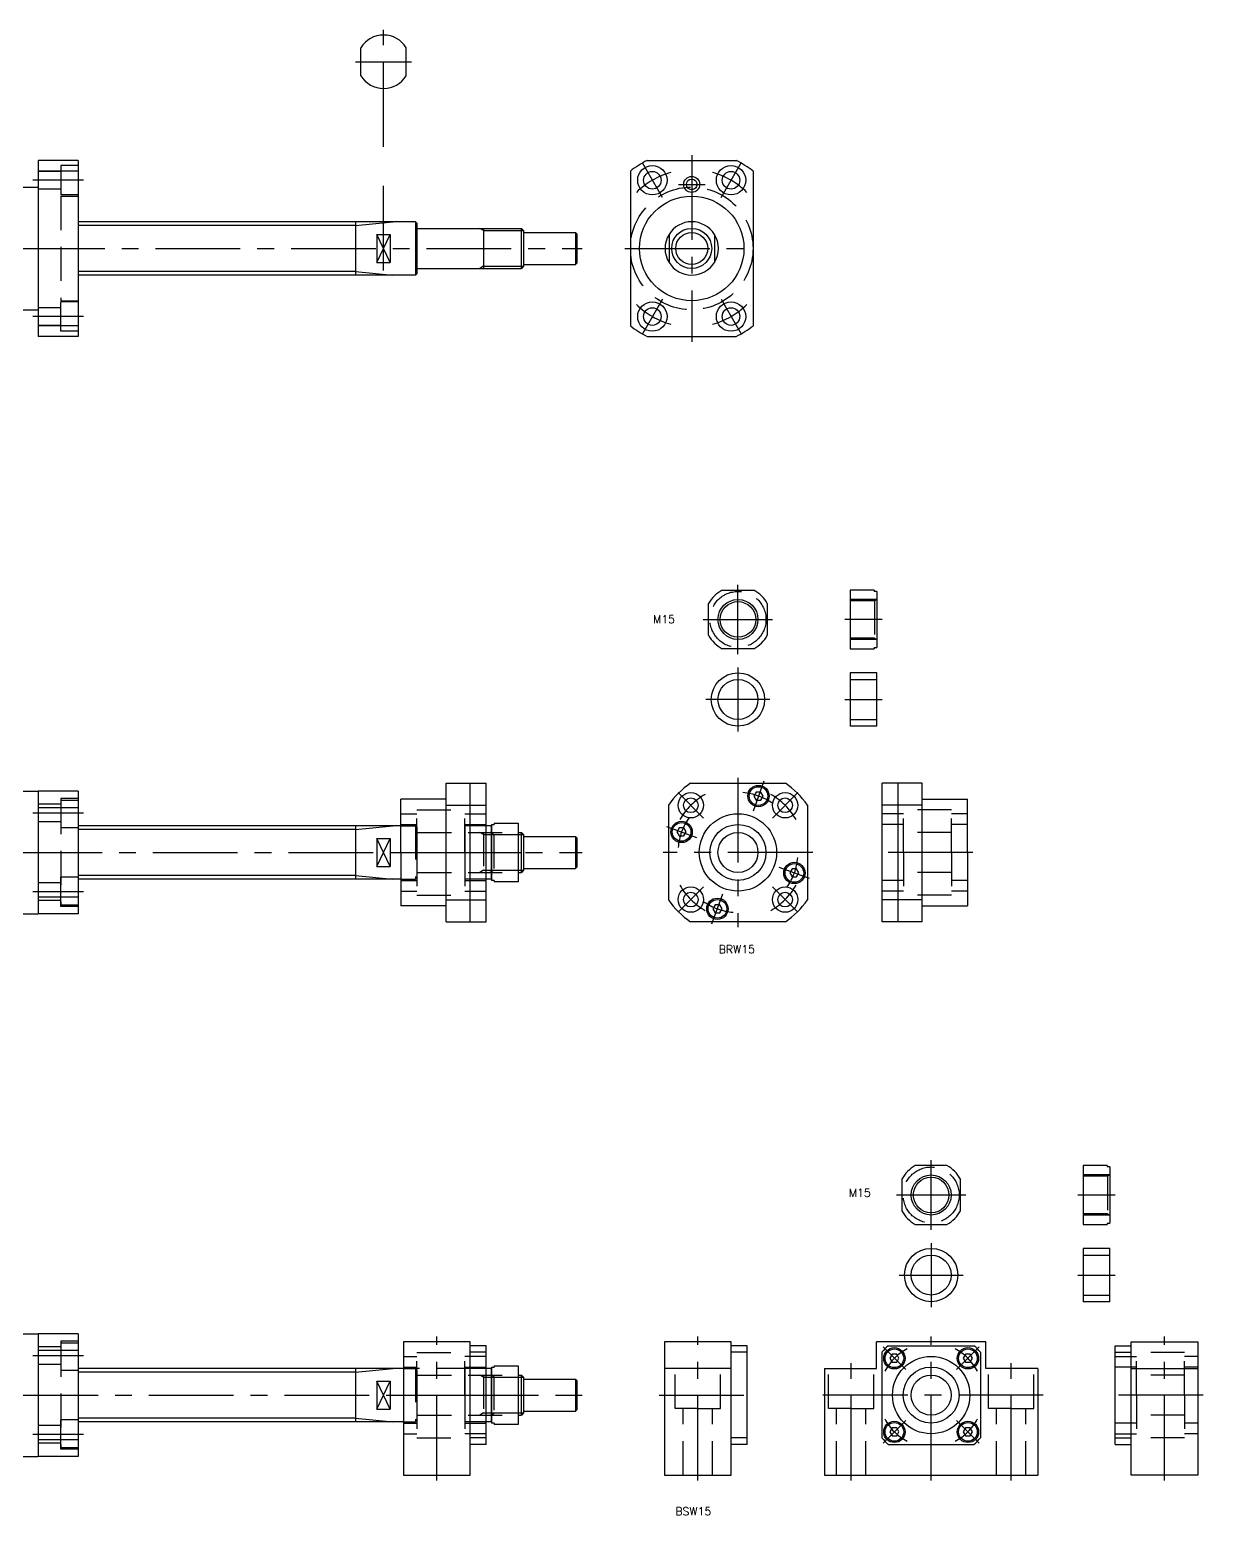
# Model space of a CAD drawing. Extents: x -95 to 790, y -52 to 512.
# Drawn here: x 350 to 790, y -45 to 512 of the extents above; entities that cross this region are included whole.
import ezdxf

# ---------------------------------------------------------------- set-up
doc = ezdxf.new("R2010")
doc.units = 0
doc.linetypes.add('CENTER', pattern=[50.8, 31.75, -6.35, 6.35, -6.35])
doc.linetypes.add('DASHED', pattern=[19.05, 12.7, -6.35])
doc.layers.get('0').update_dxf_attribs({"linetype": 'CONTINUOUS'})
doc.layers.add('CENTER', color=1, linetype='CENTER')
doc.styles.get("Standard").update_dxf_attribs({"font": 'txt.shx', "height": 3, "bigfont": 'bigfont.shx'})

msp = doc.modelspace()

# ---------------------------------------------------------------- linework, layer by layer
at = {"color": 7, "linetype": 'CONTINUOUS'}
for p, q in [((473.87, 494.67), (473.87, 505.2)), ((490.87, 494.67), (490.87, 505.2)), ((352.87, 462.93), (352.87, 396.93)), ((367.87, 462.93), (352.87, 462.93)), ((367.87, 462.93), (367.87, 396.93)), ((581.14, 462.93), (614.6, 462.93)), ((367.87, 458.92), (352.87, 458.92)), ((574.87, 458.92), (574.87, 400.95)), ((620.87, 458.92), (620.87, 400.95)), ((303.37, 452.93), (352.87, 452.93)), ((494.37, 439.93), (367.87, 439.93)), ((471.87, 439.93), (471.87, 419.93)), ((479.87, 435.2), (484.87, 435.2)), ((479.87, 435.2), (479.87, 424.66)), ((484.87, 435.2), (484.87, 424.66)), ((494.37, 439.93), (494.37, 419.93)), ((494.37, 439.93), (494.87, 439.43)), ((494.87, 439.43), (494.87, 420.43)), ((495.07, 437.43), (534.06, 437.43)), ((519.87, 437.43), (519.87, 422.43)), ((534.06, 422.43), (534.06, 437.43)), ((534.87, 436.62), (534.06, 437.43)), ((534.87, 436.62), (534.87, 423.25)), ((534.87, 435.93), (554.37, 435.93)), ((554.37, 435.93), (554.87, 435.43)), ((554.37, 435.93), (554.37, 423.93)), ((554.87, 435.43), (554.87, 424.43)), ((589.37, 435.2), (589.37, 424.67)), ((606.37, 435.2), (606.37, 424.67)), ((479.87, 424.66), (484.87, 424.66)), ((534.87, 423.93), (554.37, 423.93)), ((554.87, 424.43), (554.37, 423.93)), ((494.37, 419.93), (367.87, 419.93)), ((494.87, 420.43), (494.37, 419.93)), ((495.07, 422.43), (534.06, 422.43)), ((504.9, 422.43), (504.9, 422.43)), ((534.87, 423.25), (534.06, 422.43)), ((303.37, 406.93), (352.87, 406.93)), ((367.87, 400.95), (352.87, 400.95)), ((367.87, 396.93), (352.87, 396.93)), ((581.14, 396.93), (614.6, 396.93)), ((609.29, 301.82), (621.16, 301.82)), ((657.23, 301.82), (657.23, 279.81)), ((666.23, 301.82), (657.23, 301.82)), ((666.23, 301.82), (666.23, 301.32)), ((667.23, 301.32), (666.23, 301.32)), ((667.23, 301.32), (667.23, 280.32)), ((604.23, 284.88), (604.23, 296.75)), ((626.23, 296.75), (626.23, 284.88)), ((621.16, 279.81), (609.29, 279.81)), ((615.23, 279.81), (615.23, 279.81)), ((618.19, 279.81), (618.19, 279.81)), ((657.23, 279.81), (666.23, 279.81)), ((666.23, 280.32), (666.23, 279.81)), ((666.23, 280.32), (667.23, 280.32)), ((657.23, 270.81), (657.23, 250.81)), ((667.23, 270.81), (657.23, 270.81)), ((667.23, 250.81), (667.23, 270.81)), ((667.23, 250.81), (657.23, 250.81)), ((505.87, 177.46), (505.87, 229.46)), ((505.87, 229.46), (520.87, 229.46)), ((514.87, 177.46), (514.87, 229.46)), ((520.87, 177.46), (520.87, 229.46)), ((597.44, 229.46), (633.01, 229.46)), ((669.23, 177.46), (669.23, 229.46)), ((684.23, 229.46), (669.23, 229.46)), ((675.23, 177.46), (675.23, 229.46)), ((684.23, 177.46), (684.23, 229.46)), ((303.37, 226.46), (352.87, 226.46)), ((367.87, 226.46), (352.87, 226.46)), ((352.87, 226.46), (352.87, 180.46)), ((367.87, 226.46), (367.87, 180.46)), ((505.87, 223.46), (488.87, 223.46)), ((488.87, 203.46), (488.87, 223.46)), ((684.23, 223.46), (701.23, 223.46)), ((701.23, 203.46), (701.23, 223.46)), ((367.87, 220.19), (352.87, 220.19)), ((505.87, 221.24), (520.87, 221.24)), ((589.23, 221.24), (589.23, 185.68)), ((641.23, 221.24), (641.23, 185.68)), ((684.23, 221.24), (669.23, 221.24)), ((488.87, 213.46), (367.87, 213.46)), ((471.87, 213.46), (471.87, 193.46)), ((512.87, 213.46), (512.87, 193.46)), ((522.87, 213.46), (512.87, 213.46)), ((522.87, 213.96), (522.87, 192.96)), ((522.87, 213.96), (523.87, 213.96)), ((522.87, 193.46), (522.87, 213.46)), ((523.87, 214.46), (532.87, 214.46)), ((523.87, 214.46), (523.87, 213.96)), ((532.87, 214.46), (532.87, 192.46)), ((479.87, 208.73), (484.87, 208.73)), ((479.87, 208.73), (479.87, 198.19)), ((484.87, 208.73), (484.87, 198.19)), ((532.87, 210.96), (534.06, 210.96)), ((534.06, 195.96), (534.06, 210.96)), ((534.87, 210.15), (534.06, 210.96)), ((534.87, 210.15), (534.87, 196.77)), ((534.87, 209.46), (554.37, 209.46)), ((554.37, 209.46), (554.87, 208.96)), ((554.37, 209.46), (554.37, 197.46)), ((554.87, 208.96), (554.87, 197.96)), ((488.87, 203.46), (488.87, 183.46)), ((701.23, 203.46), (701.23, 183.46)), ((479.87, 198.19), (484.87, 198.19)), ((504.9, 195.96), (504.9, 195.96)), ((532.87, 195.96), (534.06, 195.96)), ((534.87, 196.77), (534.06, 195.96)), ((534.87, 197.46), (554.37, 197.46)), ((554.87, 197.96), (554.37, 197.46)), ((488.87, 193.46), (367.87, 193.46)), ((522.87, 193.46), (512.87, 193.46)), ((523.87, 192.96), (522.87, 192.96)), ((523.87, 192.96), (523.87, 192.46)), ((532.87, 192.46), (523.87, 192.46)), ((367.87, 186.73), (352.87, 186.73)), ((505.87, 185.68), (520.87, 185.68)), ((684.23, 185.68), (669.23, 185.68)), ((303.37, 180.46), (352.87, 180.46)), ((367.87, 180.46), (352.87, 180.46)), ((505.87, 183.46), (488.87, 183.46)), ((684.23, 183.46), (701.23, 183.46)), ((505.87, 177.46), (520.87, 177.46)), ((633.01, 177.46), (597.44, 177.46)), ((684.23, 177.46), (669.23, 177.46)), ((693.59, 86.02), (681.71, 86.02)), ((744.68, 86.02), (744.68, 64.02)), ((753.68, 86.02), (744.68, 86.02)), ((753.68, 86.02), (753.68, 85.52)), ((754.68, 85.52), (753.68, 85.52)), ((754.68, 85.52), (754.68, 64.52)), ((676.65, 80.96), (676.65, 69.09)), ((698.65, 69.09), (698.65, 80.96)), ((681.71, 64.02), (693.59, 64.02)), ((684.68, 64.02), (684.68, 64.02)), ((687.65, 64.02), (687.65, 64.02)), ((744.68, 64.02), (753.68, 64.02)), ((753.68, 64.52), (753.68, 64.02)), ((753.68, 64.52), (754.68, 64.52)), ((744.68, 55.02), (744.68, 35.02)), ((754.68, 55.02), (744.68, 55.02)), ((754.68, 35.02), (754.68, 55.02)), ((754.68, 35.02), (744.68, 35.02)), ((303.37, 23), (352.87, 23)), ((367.87, 23), (352.87, 23)), ((352.87, 23), (352.87, -23)), ((367.87, 23), (367.87, -23)), ((367.87, 16.73), (352.87, 16.73)), ((489.87, 20), (489.87, -30)), ((514.87, 20), (489.87, 20)), ((514.87, 19.4), (514.87, 20)), ((514.87, -30), (514.87, 19.4)), ((520.87, 18.5), (514.87, 18.5)), ((520.87, -18.5), (520.87, 18.5)), ((587.62, 20), (587.62, -30)), ((612.62, 20), (587.62, 20)), ((612.62, 19.4), (612.62, 20)), ((612.62, -30), (612.62, 19.4)), ((618.62, 18.5), (612.62, 18.5)), ((618.62, -18.5), (618.62, 18.5)), ((708.15, 20), (667.15, 20)), ((667.15, 10), (667.15, 20)), ((671.59, 18.5), (703.71, 18.5)), ((708.15, 10), (708.15, 20)), ((756.68, -18.5), (756.68, 18.5)), ((756.68, 18.5), (762.68, 18.5)), ((762.68, 20), (787.68, 20)), ((762.68, 19.4), (762.68, 20)), ((762.68, -30), (762.68, 19.4)), ((787.68, 20), (787.68, -30)), ((520.87, 16.06), (514.87, 16.06)), ((618.62, 16.06), (612.62, 16.06)), ((669.15, 16.06), (669.15, -16.06)), ((706.15, 16.06), (706.15, -16.06)), ((756.68, 16.06), (762.68, 16.06)), ((489.87, 10), (367.87, 10)), ((471.87, 10), (471.87, -10)), ((512.87, 10), (512.87, -10)), ((522.87, 10), (512.87, 10)), ((522.87, 10.5), (522.87, -10.5)), ((522.87, 10.5), (523.87, 10.5)), ((522.87, -10), (522.87, 10)), ((523.87, 11), (532.87, 11)), ((523.87, 11), (523.87, 10.5)), ((532.87, 11), (532.87, -11)), ((532.87, 7.5), (534.06, 7.5)), ((534.06, -7.5), (534.06, 7.5)), ((534.87, 6.69), (534.06, 7.5)), ((534.87, 6.69), (534.87, -6.69)), ((534.87, 6), (554.37, 6)), ((554.37, 6), (554.87, 5.5)), ((554.37, 6), (554.37, -6)), ((612.62, 10), (587.62, 10)), ((647.65, 10), (647.65, -30)), ((647.65, 10), (667.15, 10)), ((727.65, 10), (708.15, 10)), ((727.65, 10), (727.65, -30)), ((762.68, 10), (787.68, 10)), ((479.87, 5.27), (484.87, 5.27)), ((479.87, 5.27), (479.87, -5.27)), ((484.87, 5.27), (484.87, -5.27)), ((554.87, 5.5), (554.87, -5.5)), ((479.87, -5.27), (484.87, -5.27)), ((554.87, -5.5), (554.37, -6)), ((489.87, -10), (367.87, -10)), ((504.9, -7.5), (504.9, -7.5)), ((522.87, -10), (512.87, -10)), ((523.87, -10.5), (522.87, -10.5)), ((523.87, -10.5), (523.87, -11)), ((532.87, -11), (523.87, -11)), ((532.87, -7.5), (534.06, -7.5)), ((534.87, -6.69), (534.06, -7.5)), ((534.87, -6), (554.37, -6)), ((520.87, -16.06), (514.87, -16.06)), ((618.62, -16.06), (612.62, -16.06)), ((756.68, -16.06), (762.68, -16.06)), ((367.87, -16.73), (352.87, -16.73)), ((520.87, -18.5), (514.87, -18.5)), ((618.62, -18.5), (612.62, -18.5)), ((671.59, -18.5), (703.71, -18.5)), ((756.68, -18.5), (762.68, -18.5)), ((303.37, -23), (352.87, -23)), ((367.87, -23), (352.87, -23)), ((489.87, -30), (514.87, -30)), ((587.62, -30), (612.62, -30)), ((647.65, -30), (727.65, -30)), ((787.68, -30), (762.68, -30))]:
    msp.add_line(p, q, dxfattribs=at)
at = {"color": 3, "linetype": 'DASHED'}
for p, q in [((361.37, 458.78), (352.87, 458.78)), ((361.37, 460.98), (361.37, 449.98)), ((367.87, 460.98), (361.37, 460.98)), ((361.37, 452.18), (352.87, 452.18)), ((367.87, 449.98), (361.37, 449.98)), ((361.37, 449.53), (361.37, 410.34)), ((361.37, 449.53), (367.87, 449.53)), ((361.37, 407.69), (352.87, 407.69)), ((361.37, 410.34), (367.87, 410.34)), ((361.37, 398.89), (361.37, 409.89)), ((367.87, 409.89), (361.37, 409.89)), ((361.37, 401.09), (352.87, 401.09)), ((367.87, 398.89), (361.37, 398.89)), ((667.23, 298.32), (657.23, 298.32)), ((666.36, 297.82), (657.23, 297.82)), ((666.36, 297.82), (667.23, 298.32)), ((666.36, 297.82), (666.36, 283.82)), ((666.36, 283.82), (657.23, 283.82)), ((667.23, 283.32), (657.23, 283.32)), ((666.36, 283.82), (667.23, 283.32)), ((657.23, 268.31), (667.23, 268.31)), ((657.23, 253.31), (667.23, 253.31)), ((361.37, 223.71), (361.37, 212.71)), ((367.87, 223.71), (361.37, 223.71)), ((361.37, 223.06), (361.37, 183.86)), ((361.37, 223.06), (367.87, 223.06)), ((361.37, 221.51), (352.87, 221.51)), ((488.87, 217.96), (494.87, 217.96)), ((494.87, 219.46), (512.87, 219.46)), ((494.87, 203.46), (494.87, 219.46)), ((512.87, 203.46), (512.87, 219.46)), ((512.87, 217.96), (520.87, 217.96)), ((677.23, 217.96), (669.23, 217.96)), ((695.23, 219.46), (677.23, 219.46)), ((677.23, 203.46), (677.23, 219.46)), ((695.23, 203.46), (695.23, 219.46)), ((701.23, 217.96), (695.23, 217.96)), ((361.37, 214.91), (352.87, 214.91)), ((367.87, 212.71), (361.37, 212.71)), ((488.87, 213.96), (494.87, 213.96)), ((488.87, 213.46), (494.37, 213.46)), ((494.37, 213.46), (494.37, 193.46)), ((494.37, 213.46), (494.87, 212.96)), ((494.87, 212.96), (494.87, 193.96)), ((494.87, 212.96), (494.87, 193.96)), ((512.87, 213.96), (520.87, 213.96)), ((677.23, 213.96), (669.23, 213.96)), ((701.23, 213.96), (695.23, 213.96)), ((495.07, 210.96), (532.87, 210.96)), ((519.87, 210.15), (518.46, 210.96)), ((519.87, 210.96), (519.87, 195.96)), ((519.87, 210.15), (532.87, 210.15)), ((523.74, 210.15), (522.33, 210.96)), ((523.74, 210.15), (523.74, 196.77)), ((695.23, 210.96), (677.23, 210.96)), ((494.87, 203.46), (494.87, 187.46)), ((512.87, 203.46), (512.87, 187.46)), ((677.23, 203.46), (677.23, 187.46)), ((695.23, 203.46), (695.23, 187.46)), ((495.07, 195.96), (532.87, 195.96)), ((514.72, 195.96), (514.72, 195.96)), ((519.87, 196.77), (518.46, 195.96)), ((519.87, 196.77), (532.87, 196.77)), ((523.74, 196.77), (522.33, 195.96)), ((695.23, 195.96), (677.23, 195.96)), ((361.37, 192.01), (352.87, 192.01)), ((361.37, 183.21), (361.37, 194.21)), ((367.87, 194.21), (361.37, 194.21)), ((488.87, 193.46), (494.37, 193.46)), ((488.87, 192.96), (494.87, 192.96)), ((494.87, 193.96), (494.37, 193.46)), ((512.87, 192.96), (520.87, 192.96)), ((677.23, 192.96), (669.23, 192.96)), ((701.23, 192.96), (695.23, 192.96)), ((361.37, 185.41), (352.87, 185.41)), ((361.37, 183.86), (367.87, 183.86)), ((488.87, 188.96), (494.87, 188.96)), ((494.87, 187.46), (512.87, 187.46)), ((512.87, 188.96), (520.87, 188.96)), ((677.23, 188.96), (669.23, 188.96)), ((695.23, 187.46), (677.23, 187.46)), ((701.23, 188.96), (695.23, 188.96)), ((367.87, 183.21), (361.37, 183.21)), ((754.68, 82.52), (744.68, 82.52)), ((753.81, 82.02), (744.68, 82.02)), ((753.81, 82.02), (754.68, 82.52)), ((753.81, 82.02), (753.81, 68.02)), ((753.81, 68.02), (744.68, 68.02)), ((754.68, 67.52), (744.68, 67.52)), ((753.81, 68.02), (754.68, 67.52)), ((744.68, 52.52), (754.68, 52.52)), ((744.68, 37.52), (754.68, 37.52)), ((361.37, 18.05), (352.87, 18.05)), ((361.37, 20.25), (361.37, 9.25)), ((367.87, 20.25), (361.37, 20.25)), ((361.37, 19.6), (361.37, -19.6)), ((361.37, 19.6), (367.87, 19.6)), ((361.37, 11.45), (352.87, 11.45)), ((489.87, 14.5), (494.87, 14.5)), ((494.87, 16), (512.87, 16)), ((494.87, 0), (494.87, 16)), ((512.87, 0), (512.87, 16)), ((520.87, 14.5), (512.87, 14.5)), ((756.68, 14.5), (764.68, 14.5)), ((782.68, 16), (764.68, 16)), ((764.68, 0), (764.68, 16)), ((782.68, 0), (782.68, 16)), ((787.68, 14.5), (782.68, 14.5)), ((367.87, 9.25), (361.37, 9.25)), ((489.87, 10.5), (494.87, 10.5)), ((489.87, 10), (494.37, 10)), ((514.87, 10), (494.37, 10)), ((494.37, 10), (494.37, -10)), ((494.37, 10), (494.87, 9.5)), ((494.87, 9.5), (494.87, -9.5)), ((494.87, 9.5), (494.87, -9.5)), ((495.07, 7.5), (532.87, 7.5)), ((512.87, 10.5), (520.87, 10.5)), ((519.87, 6.69), (518.46, 7.5)), ((519.87, 7.5), (519.87, -7.5)), ((519.87, 6.69), (532.87, 6.69)), ((523.74, 7), (522.87, 7.5)), ((523.74, 7), (523.74, -7)), ((591.62, -5), (591.62, 10)), ((608.62, -5), (608.62, 10)), ((649.15, -5), (649.15, 10)), ((666.15, -5), (666.15, 10)), ((709.15, -5), (709.15, 10)), ((726.15, -5), (726.15, 10)), ((764.68, 10.5), (756.68, 10.5)), ((782.68, 7.5), (764.68, 7.5)), ((787.68, 10.5), (782.68, 10.5)), ((494.87, 0), (494.87, -16)), ((512.87, 0), (512.87, -16)), ((600.12, -5), (591.62, -5)), ((594.62, -30), (594.62, -5)), ((600.12, -5), (608.62, -5)), ((605.62, -30), (605.62, -5)), ((657.65, -5), (649.15, -5)), ((652.15, -30), (652.15, -5)), ((657.65, -5), (666.15, -5)), ((663.15, -30), (663.15, -5)), ((717.65, -5), (709.15, -5)), ((712.15, -30), (712.15, -5)), ((717.65, -5), (726.15, -5)), ((723.15, -30), (723.15, -5)), ((764.68, 0), (764.68, -16)), ((782.68, 0), (782.68, -16)), ((361.37, -20.25), (361.37, -9.25)), ((367.87, -9.25), (361.37, -9.25)), ((489.87, -10), (494.37, -10)), ((489.87, -10.5), (494.87, -10.5)), ((494.87, -9.5), (494.37, -10)), ((495.07, -7.5), (532.87, -7.5)), ((512.87, -10.5), (520.87, -10.5)), ((519.87, -6.69), (532.87, -6.69)), ((523.74, -7), (522.87, -7.5)), ((764.68, -10.5), (756.68, -10.5)), ((782.68, -7.5), (764.68, -7.5)), ((787.68, -10.5), (782.68, -10.5)), ((361.37, -11.45), (352.87, -11.45)), ((489.87, -14.5), (494.87, -14.5)), ((494.87, -16), (512.87, -16)), ((520.87, -14.5), (512.87, -14.5)), ((756.68, -14.5), (764.68, -14.5)), ((782.68, -16), (764.68, -16)), ((787.68, -14.5), (782.68, -14.5)), ((361.37, -18.05), (352.87, -18.05)), ((361.37, -19.6), (367.87, -19.6)), ((367.87, -20.25), (361.37, -20.25))]:
    msp.add_line(p, q, dxfattribs=at)
at = {"color": 3, "linetype": 'CONTINUOUS'}
for p, q in [((471.87, 438.58), (367.87, 438.58)), ((471.87, 438.58), (485.87, 439.93)), ((479.87, 424.66), (484.87, 435.2)), ((484.87, 424.66), (479.87, 435.2)), ((519.87, 436.62), (518.46, 437.43)), ((519.87, 436.62), (534.87, 436.62)), ((471.87, 421.28), (367.87, 421.28)), ((471.87, 421.28), (485.87, 419.93)), ((519.87, 423.25), (518.46, 422.43)), ((519.87, 423.25), (534.87, 423.25)), ((471.87, 212.11), (367.87, 212.11)), ((471.87, 212.11), (485.87, 213.46)), ((479.87, 198.19), (484.87, 208.73)), ((484.87, 198.19), (479.87, 208.73)), ((532.87, 210.15), (534.87, 210.15)), ((532.87, 196.77), (534.87, 196.77)), ((471.87, 194.81), (367.87, 194.81)), ((471.87, 194.81), (485.87, 193.46)), ((471.87, 8.65), (367.87, 8.65)), ((471.87, 8.65), (485.87, 10)), ((532.87, 6.69), (534.87, 6.69)), ((479.87, -5.27), (484.87, 5.27)), ((484.87, -5.27), (479.87, 5.27)), ((471.87, -8.65), (367.87, -8.65)), ((471.87, -8.65), (485.87, -10)), ((519.87, -6.69), (518.46, -7.5)), ((532.87, -6.69), (534.87, -6.69))]:
    msp.add_line(p, q, dxfattribs=at)
at = {"color": 7, "linetype": 'CONTINUOUS'}
for points in [[(622.06, 226.1), (621.19, 224.6), (622.06, 223.1), (623.79, 223.1), (624.65, 224.6), (623.79, 226.1)], [(593.22, 212.66), (592.35, 211.16), (593.22, 209.66), (594.95, 209.66), (595.81, 211.16), (594.95, 212.66)], [(635.5, 197.26), (634.64, 195.76), (635.5, 194.26), (637.23, 194.26), (638.1, 195.76), (637.23, 197.26)], [(606.66, 183.82), (605.8, 182.32), (606.66, 180.82), (608.4, 180.82), (609.26, 182.32), (608.4, 183.82)], [(672.99, 15.29), (672.13, 13.79), (672.99, 12.29), (674.73, 12.29), (675.59, 13.79), (674.73, 15.29)], [(700.57, 15.29), (699.71, 13.79), (700.57, 12.29), (702.3, 12.29), (703.17, 13.79), (702.3, 15.29)], [(672.99, -12.29), (672.13, -13.79), (672.99, -15.29), (674.73, -15.29), (675.59, -13.79), (674.73, -12.29)], [(700.57, -12.29), (699.71, -13.79), (700.57, -15.29), (702.3, -15.29), (703.17, -13.79), (702.3, -12.29)]]:
    msp.add_lwpolyline(points, close=True, dxfattribs=at)
for centre, radius in [((583.12, 455.48), 5.5), ((583.12, 455.48), 3.3), ((612.62, 455.48), 5.5), ((612.62, 455.48), 3.3), ((597.87, 453.93), 2), ((597.87, 429.93), 19.6), ((597.87, 429.93), 7.5), ((597.87, 429.93), 6), ((583.12, 404.39), 5.5), ((583.12, 404.39), 3.3), ((612.62, 404.39), 5.5), ((612.62, 404.39), 3.3), ((615.23, 290.82), 6.69), ((615.23, 260.81), 10), ((615.23, 260.81), 7.5), ((622.92, 224.6), 4), ((597.55, 221.14), 4.75), ((597.55, 221.14), 2.75), ((622.92, 224.6), 3.5), ((632.9, 221.14), 4.75), ((632.9, 221.14), 2.75), ((615.23, 203.46), 14.5), ((594.08, 211.16), 4), ((594.08, 211.16), 3.5), ((615.23, 203.46), 10.5), ((615.23, 203.46), 7.5), ((636.37, 195.76), 4), ((636.37, 195.76), 3.5), ((597.55, 185.78), 4.75), ((632.9, 185.78), 4.75), ((597.55, 185.78), 2.75), ((607.53, 182.32), 4), ((607.53, 182.32), 3.5), ((632.9, 185.78), 2.75), ((687.65, 75.02), 6.69), ((687.65, 45.02), 10), ((687.65, 45.02), 7.5), ((673.86, 13.79), 4), ((673.86, 13.79), 3.5), ((701.44, 13.79), 4), ((701.44, 13.79), 3.5), ((687.65, 0), 14.5), ((687.65, 0), 10.5), ((687.65, 0), 7.5), ((673.86, -13.79), 4), ((673.86, -13.79), 3.5), ((701.44, -13.79), 4), ((701.44, -13.79), 3.5)]:
    msp.add_circle(centre, radius, dxfattribs=at)
at = {"color": 3, "linetype": 'CONTINUOUS'}
for centre, radius in [((597.87, 453.93), 3), ((615.23, 290.82), 7.5), ((687.65, 75.02), 7.5)]:
    msp.add_circle(centre, radius, dxfattribs=at)
at = {"color": 3, "linetype": 'DASHED'}
for centre, radius in [((597.87, 429.93), 23), ((615.23, 290.82), 10.5), ((687.65, 75.02), 10.5)]:
    msp.add_circle(centre, radius, dxfattribs=at)
at = {"color": 7, "linetype": 'CONTINUOUS'}
for centre, radius, start, end in [((482.37, 499.93), 10, 31.7883, 148.2117), ((482.37, 499.93), 10, 211.7883, 328.2117), ((597.87, 429.93), 37, 116.888, 128.4347), ((597.87, 429.93), 37, 51.5653, 63.112), ((495.07, 437.63), 0.2, 180, 270), ((597.87, 429.93), 10, 148.2117, 211.7883), ((597.87, 429.93), 10, 31.7883, 148.2117), ((597.87, 429.93), 10, 328.2117, 31.7883), ((597.87, 429.93), 10, 211.7883, 328.2117), ((495.07, 422.23), 0.2, 90, 180), ((597.87, 429.93), 37, 231.5653, 243.112), ((597.87, 429.93), 37, 296.888, 308.4347), ((615.23, 290.82), 12.5, 118.3576, 151.6424), ((615.23, 290.82), 12.5, 28.3576, 61.6424), ((615.23, 290.82), 12.5, 208.3576, 241.6424), ((615.23, 290.82), 12.5, 298.3576, 331.6424), ((615.23, 203.46), 31.5, 124.3713, 145.6287), ((615.23, 203.46), 31.5, 34.3713, 55.6287), ((615.23, 203.46), 31.5, 214.3713, 235.6287), ((615.23, 203.46), 31.5, 304.3713, 325.6287), ((687.65, 75.02), 12.5, 118.3576, 151.6424), ((687.65, 75.02), 12.5, 28.3576, 61.6424), ((687.65, 75.02), 12.5, 208.3576, 241.6424), ((687.65, 75.02), 12.5, 298.3576, 331.6424), ((687.65, 0), 24.5, 130.9657, 139.0343), ((687.65, 0), 24.5, 40.9657, 49.0343), ((687.65, 0), 24.5, 220.9657, 229.0343), ((687.65, 0), 24.5, 310.9657, 319.0343)]:
    msp.add_arc(centre, radius, start, end, dxfattribs=at)
at = {"color": 3, "linetype": 'DASHED'}
for centre, start, end in [((495.07, 211.16), 180, 270), ((495.07, 195.76), 90, 180), ((495.07, 7.7), 180, 270), ((495.07, -7.7), 90, 180)]:
    msp.add_arc(centre, 0.2, start, end, dxfattribs=at)
at = {"layer": 'CENTER', "color": 1, "linetype": 'CENTER'}
for p, q in [((482.37, 468.07), (482.37, 511.93)), ((471.87, 499.93), (492.87, 499.93)), ((597.87, 464.93), (597.87, 394.93)), ((586.87, 448.99), (579.37, 461.98)), ((608.87, 448.99), (616.37, 461.98)), ((369.87, 455.48), (350.87, 455.48)), ((482.37, 421.66), (482.37, 453.67)), ((592.87, 453.93), (602.87, 453.93)), ((142.87, 429.93), (556.87, 429.93)), ((572.87, 429.93), (622.87, 429.93)), ((586.87, 410.88), (579.37, 397.89)), ((608.87, 410.88), (616.37, 397.89)), ((369.87, 404.39), (350.87, 404.39)), ((615.23, 277.82), (615.23, 303.82)), ((602.23, 290.82), (628.23, 290.82)), ((669.23, 290.82), (655.23, 290.82)), ((615.23, 272.81), (615.23, 248.81)), ((627.23, 260.81), (603.23, 260.81)), ((655.23, 260.81), (669.23, 260.81)), ((615.23, 231.46), (615.23, 175.46)), ((624.97, 230.24), (620.87, 218.96)), ((592.78, 225.91), (602.32, 216.36)), ((637.68, 225.91), (628.13, 216.36)), ((369.87, 218.21), (350.87, 218.21)), ((588.44, 213.21), (599.72, 209.1)), ((141.87, 203.46), (556.87, 203.46)), ((485.87, 203.46), (525.14, 203.46)), ((511.62, 203.46), (524.12, 203.46)), ((521.87, 203.46), (533.87, 203.46)), ((643.23, 203.46), (587.23, 203.46)), ((703.23, 203.46), (667.23, 203.46)), ((642.01, 193.71), (630.73, 197.82)), ((592.78, 181.01), (602.32, 190.55)), ((637.68, 181.01), (628.13, 190.55)), ((369.87, 188.71), (350.87, 188.71)), ((605.48, 176.68), (609.58, 187.95)), ((687.65, 62.02), (687.65, 88.02)), ((700.65, 75.02), (674.65, 75.02)), ((756.68, 75.02), (742.68, 75.02)), ((687.65, 57.02), (687.65, 33.02)), ((675.65, 45.02), (699.65, 45.02)), ((742.68, 45.02), (756.68, 45.02)), ((502.37, -32), (502.37, 22)), ((600.12, -32), (600.12, 22)), ((669.62, 18.03), (678.1, 9.55)), ((687.65, -32), (687.65, 22)), ((705.68, 18.03), (697.2, 9.55)), ((775.18, -32), (775.18, 22)), ((369.87, 14.75), (350.87, 14.75)), ((657.65, -32), (657.65, 12)), ((717.65, -32), (717.65, 12)), ((140.37, 0), (556.87, 0)), ((511.62, 0), (524.12, 0)), ((521.87, 0), (533.87, 0)), ((585.62, 0), (620.62, 0)), ((729.65, 0), (645.65, 0)), ((484.87, 0), (525.87, 0)), ((789.68, 0), (754.68, 0)), ((669.62, -18.03), (678.1, -9.55)), ((705.68, -18.03), (697.2, -9.55)), ((369.87, -14.75), (350.87, -14.75))]:
    msp.add_line(p, q, dxfattribs=at)
for centre, radius, start, end in [((597.87, 429.93), 29.5, 105.4177, 134.5823), ((597.87, 429.93), 29.5, 45.4177, 74.5823), ((597.87, 429.93), 29.5, 225.4177, 254.5823), ((597.87, 429.93), 29.5, 285.4177, 314.5823), ((615.23, 203.46), 25, 119.5137, 150.4863), ((615.23, 203.46), 22.5, 54.7077, 85.2923), ((615.23, 203.46), 25, 29.5137, 60.4863), ((615.23, 203.46), 22.5, 144.7077, 175.2923), ((615.23, 203.46), 22.5, 324.7077, 355.2923), ((615.23, 203.46), 25, 209.5137, 240.4863), ((615.23, 203.46), 25, 299.5137, 330.4863), ((615.23, 203.46), 22.5, 234.7077, 265.2923), ((687.65, 0), 19.5, 117.3498, 152.6502), ((687.65, 0), 19.5, 27.3498, 62.6502), ((687.65, 0), 19.5, 207.3498, 242.6502), ((687.65, 0), 19.5, 297.3498, 332.6502)]:
    msp.add_arc(centre, radius, start, end, dxfattribs=at)

# ---------------------------------------------------------------- texts
at = {"color": 7, "linetype": 'CONTINUOUS'}
for s, p in [('M15', (583.39, 289.41)), ('BRW15', (607.99, 165.66)), ('M15', (656.78, 74.36)), ('BSW15', (591.73, -45.07))]:
    msp.add_text(s, height=3, dxfattribs=at).set_placement(p)

doc.saveas('drawing.dxf')
